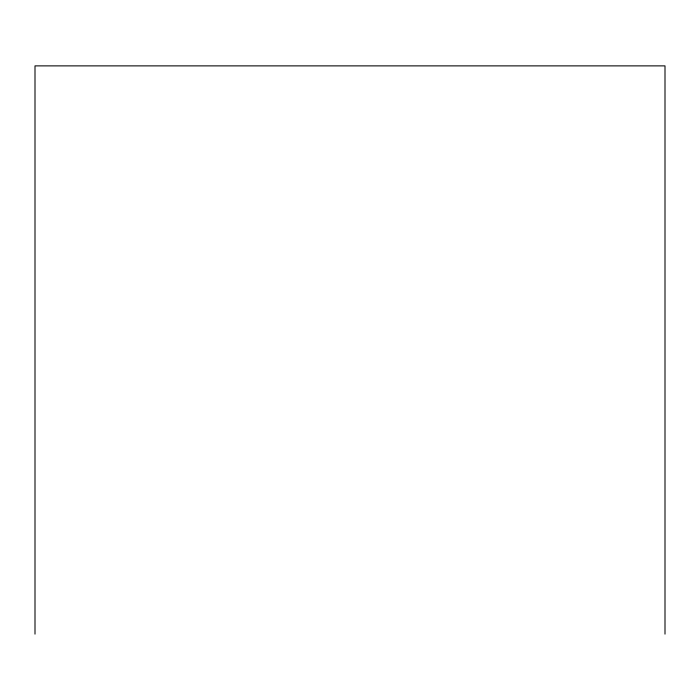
<?xml version="1.0" encoding="UTF-8"?>
<svg xmlns="http://www.w3.org/2000/svg" width="700" height="700" viewBox="0 0 700 700"><rect width="100%" height="100%" fill="white"/><g stroke="black" fill="none" stroke-linecap="round" stroke-linejoin="round"><path stroke-width="1.05" d="M665 634.121L665 65.879L35 65.879L35 634.121"/></g></svg>
